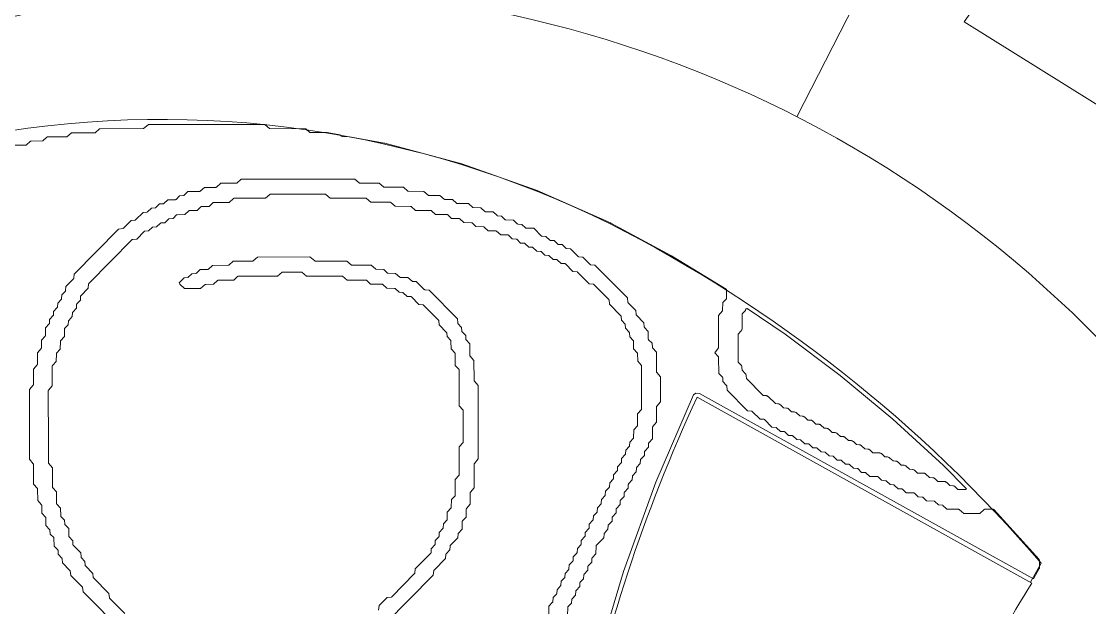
# Model space of a CAD drawing. Header units: inches. Extents: x 36 to 79.5, y 17.3 to 55.9.
# Drawn here: x 41.15 to 48.14, y 45.91 to 49.75 of the extents above; entities that cross this region are included whole.
import ezdxf

# ---------------------------------------------------------------- set-up
doc = ezdxf.new("R2010")
doc.units = ezdxf.units.IN
doc.layers.add('01_ORIGINAL_CAD', color=7, linetype='CONTINUOUS', lineweight=20)
doc.layers.add('02_APPROVED_PDF_OUTLINES', color=7, linetype='CONTINUOUS', lineweight=15)

msp = doc.modelspace()

# ---------------------------------------------------------------- linework, layer by layer
at = {"layer": '01_ORIGINAL_CAD'}
msp.add_lwpolyline([(48.7261, 54.0134), (46.2247, 49.1263)], dxfattribs=at)
msp.add_lwpolyline([(48.8038, 49.4216), (49.3887, 50.2461), (48.2765, 51.0453), (47.9951, 50.6536), (47.8497, 50.758), (47.292, 49.9818), (47.4214, 49.8888), (47.3193, 49.7468), (48.648, 48.9213), (48.9109, 49.3446)], close=True, dxfattribs=at)
for points in [[(44.2832, 37.0838, 0.090917), (40.9305, 45.9685, -0.652582), (40.9305, 49.0108, -0.158741), (45.0035, 48.4251, -0.098355), (47.824, 46.2028), (47.7547, 46.078)], [(47.0869, 44.6297, -0.062406), (47.763, 46.0735), (45.5722, 47.2899, 0.058367), (44.8008, 44.9442, 0.058367)]]:
    msp.add_lwpolyline(points, format="xyb", dxfattribs=at)
msp.add_arc((42.751, 42.3398), 7.6238, 44.22889, 105.60472, dxfattribs=at)
at = {"layer": '02_APPROVED_PDF_OUTLINES'}
for points in [[(41.1067, 48.9401), (41.1808, 48.9405), (41.2089, 48.9655), (41.2094, 48.9659), (41.2099, 48.9662), (41.2104, 48.9665), (41.211, 48.9667), (41.2116, 48.9669), (41.2122, 48.967), (41.2128, 48.967), (41.2896, 48.9682), (41.3149, 48.9923), (41.3153, 48.9927), (41.3158, 48.993), (41.3162, 48.9933), (41.3168, 48.9935), (41.3173, 48.9937), (41.3178, 48.9939), (41.3184, 48.9939), (41.319, 48.994), (41.4461, 48.9943), (41.4742, 49.0194), (41.4747, 49.0198), (41.4752, 49.0201), (41.4758, 49.0204), (41.4764, 49.0206), (41.477, 49.0208), (41.4776, 49.0209), (41.4782, 49.0209), (41.6319, 49.0213), (41.66, 49.0464), (41.6605, 49.0468), (41.661, 49.0471), (41.6615, 49.0474), (41.6621, 49.0476), (41.6627, 49.0478), (41.6633, 49.0479), (41.664, 49.0479), (41.9475, 49.0481), (41.9786, 49.0736), (41.9791, 49.074), (41.9796, 49.0743), (41.9802, 49.0745), (41.9807, 49.0747), (41.9813, 49.0749), (41.9819, 49.075), (41.9824, 49.075), (42.7397, 49.0755), (42.7403, 49.0755), (42.7409, 49.0754), (42.7415, 49.0753), (42.7421, 49.075), (42.7427, 49.0748), (42.7432, 49.0744), (42.7437, 49.074), (42.7719, 49.049), (43.0061, 49.048), (43.0067, 49.048), (43.0073, 49.0479), (43.0079, 49.0478), (43.0085, 49.0475), (43.009, 49.0473), (43.0096, 49.0469), (43.01, 49.0465), (43.0374, 49.0224), (43.1499, 49.0222), (43.1504, 49.0222), (43.1509, 49.0221), (43.2339, 49.0068), (43.2344, 49.0067), (43.235, 49.0065), (43.2355, 49.0063), (43.236, 49.006), (43.2364, 49.0057), (43.2496, 48.9957), (43.2951, 48.9954), (43.2957, 48.9954), (43.2962, 48.9953), (43.5268, 48.9529), (43.5273, 48.9528), (44.0313, 48.8184), (44.0318, 48.8183), (44.5252, 48.6442), (44.5256, 48.6441), (45.006, 48.4306), (45.0064, 48.4304), (45.4045, 48.2151), (45.4048, 48.2149), (45.7622, 47.9983), (45.7627, 47.998), (45.7632, 47.9976), (45.7636, 47.9971), (45.764, 47.9966), (45.7643, 47.9961), (45.7646, 47.9956), (45.7648, 47.995), (45.765, 47.9944), (45.7651, 47.9938), (45.7651, 47.9932), (45.7652, 47.9389), (45.7652, 47.9383), (45.7651, 47.9377), (45.765, 47.9372), (45.7648, 47.9367), (45.7646, 47.9361), (45.7643, 47.9357), (45.764, 47.9352), (45.7636, 47.9348), (45.7398, 47.9091), (45.7388, 47.8582), (45.7388, 47.8576), (45.7387, 47.857), (45.7385, 47.8564), (45.7383, 47.8559), (45.738, 47.8553), (45.7377, 47.8548), (45.7373, 47.8544), (45.7126, 47.8259), (45.7127, 47.6167), (45.7127, 47.6161), (45.7126, 47.6155), (45.7124, 47.6149), (45.7122, 47.6143), (45.7119, 47.6137), (45.7116, 47.6132), (45.6882, 47.5811), (45.7114, 47.5547), (45.7117, 47.5542), (45.7121, 47.5537), (45.7123, 47.5531), (45.7126, 47.5526), (45.7127, 47.552), (45.7128, 47.5514), (45.7128, 47.5508), (45.7141, 47.4462), (45.738, 47.4206), (45.7384, 47.4202), (45.7388, 47.4197), (45.7391, 47.4191), (45.7393, 47.4186), (45.7395, 47.418), (45.7396, 47.4174), (45.7396, 47.4168), (45.7407, 47.3926), (45.7647, 47.367), (45.765, 47.3665), (45.7654, 47.3661), (45.7657, 47.3656), (45.7659, 47.3651), (45.7661, 47.3645), (45.7662, 47.364), (45.7663, 47.3634), (45.7686, 47.3366), (45.9027, 47.2015), (45.9291, 47.1991), (45.9297, 47.199), (45.9303, 47.1989), (45.9308, 47.1987), (45.9314, 47.1985), (45.9319, 47.1982), (45.9324, 47.1978), (45.9328, 47.1974), (45.9848, 47.1465), (46.0086, 47.1455), (46.0092, 47.1455), (46.0097, 47.1454), (46.0102, 47.1452), (46.0108, 47.145), (46.0113, 47.1448), (46.0117, 47.1445), (46.0122, 47.1441), (46.0126, 47.1438), (46.0621, 47.0942), (46.0886, 47.0919), (46.0892, 47.0918), (46.0897, 47.0917), (46.0903, 47.0915), (46.0908, 47.0912), (46.0913, 47.091), (46.0918, 47.0906), (46.0922, 47.0903), (46.1177, 47.0661), (46.1415, 47.0651), (46.1421, 47.065), (46.1427, 47.0649), (46.1433, 47.0647), (46.1438, 47.0645), (46.1444, 47.0642), (46.1449, 47.0638), (46.1453, 47.0635), (46.1708, 47.0393), (46.1946, 47.0383), (46.1952, 47.0382), (46.1958, 47.0381), (46.1964, 47.0379), (46.197, 47.0377), (46.1975, 47.0374), (46.198, 47.037), (46.1985, 47.0366), (46.2239, 47.0125), (46.2478, 47.0115), (46.2484, 47.0114), (46.249, 47.0113), (46.2496, 47.0111), (46.2501, 47.0109), (46.2507, 47.0106), (46.2512, 47.0102), (46.2516, 47.0098), (46.2771, 46.9857), (46.3009, 46.9847), (46.3015, 46.9846), (46.3021, 46.9845), (46.3027, 46.9843), (46.3033, 46.9841), (46.3038, 46.9838), (46.3043, 46.9834), (46.3048, 46.983), (46.3302, 46.9589), (46.354, 46.9579), (46.3546, 46.9578), (46.3552, 46.9577), (46.3558, 46.9575), (46.3564, 46.9573), (46.3569, 46.957), (46.3574, 46.9566), (46.3579, 46.9562), (46.3834, 46.9321), (46.4072, 46.9311), (46.4078, 46.931), (46.4084, 46.9309), (46.409, 46.9307), (46.4095, 46.9305), (46.4101, 46.9302), (46.4106, 46.9298), (46.411, 46.9294), (46.4365, 46.9053), (46.4603, 46.9043), (46.4609, 46.9042), (46.4615, 46.9041), (46.4621, 46.9039), (46.4627, 46.9037), (46.4632, 46.9034), (46.4637, 46.903), (46.4642, 46.9026), (46.4896, 46.8785), (46.5135, 46.8775), (46.5141, 46.8774), (46.5147, 46.8773), (46.5153, 46.8771), (46.5158, 46.8769), (46.5164, 46.8766), (46.5169, 46.8762), (46.5173, 46.8758), (46.5428, 46.8517), (46.5666, 46.8507), (46.5672, 46.8506), (46.5678, 46.8505), (46.5684, 46.8503), (46.569, 46.8501), (46.5695, 46.8498), (46.57, 46.8494), (46.5705, 46.849), (46.5959, 46.8249), (46.6197, 46.8239), (46.6203, 46.8238), (46.6209, 46.8237), (46.6215, 46.8235), (46.6221, 46.8233), (46.6226, 46.823), (46.6231, 46.8226), (46.6236, 46.8222), (46.6491, 46.7981), (46.6729, 46.7971), (46.6735, 46.797), (46.6741, 46.7969), (46.6747, 46.7967), (46.6752, 46.7965), (46.6758, 46.7962), (46.6763, 46.7958), (46.6767, 46.7954), (46.7021, 46.7714), (46.7524, 46.7703), (46.753, 46.7703), (46.7536, 46.7702), (46.7541, 46.77), (46.7546, 46.7698), (46.7552, 46.7696), (46.7556, 46.7693), (46.7561, 46.769), (46.7565, 46.7686), (46.7795, 46.7458), (46.806, 46.7435), (46.8065, 46.7434), (46.8071, 46.7433), (46.8076, 46.7431), (46.8082, 46.7429), (46.8087, 46.7426), (46.8091, 46.7422), (46.8096, 46.7419), (46.835, 46.7177), (46.8588, 46.7167), (46.8594, 46.7166), (46.86, 46.7165), (46.8606, 46.7163), (46.8612, 46.7161), (46.8617, 46.7158), (46.8622, 46.7155), (46.8627, 46.7151), (46.8882, 46.6909), (46.912, 46.6899), (46.9126, 46.6898), (46.9132, 46.6897), (46.9138, 46.6895), (46.9143, 46.6893), (46.9149, 46.689), (46.9154, 46.6887), (46.9158, 46.6883), (46.9412, 46.6642), (46.9915, 46.6631), (46.9921, 46.6631), (46.9927, 46.663), (46.9932, 46.6629), (46.9937, 46.6627), (46.9943, 46.6624), (46.9947, 46.6621), (46.9952, 46.6618), (46.9956, 46.6614), (47.0186, 46.6387), (47.0451, 46.6363), (47.0456, 46.6362), (47.0462, 46.6361), (47.0467, 46.6359), (47.0473, 46.6357), (47.0478, 46.6354), (47.0482, 46.6351), (47.0487, 46.6347), (47.0741, 46.6106), (47.1244, 46.6095), (47.1249, 46.6095), (47.1255, 46.6094), (47.126, 46.6093), (47.1266, 46.6091), (47.1271, 46.6088), (47.1276, 46.6085), (47.128, 46.6082), (47.1284, 46.6078), (47.1514, 46.5851), (47.1779, 46.5827), (47.1785, 46.5826), (47.179, 46.5825), (47.1796, 46.5823), (47.1801, 46.5821), (47.1806, 46.5818), (47.1811, 46.5815), (47.1815, 46.5811), (47.2069, 46.5571), (47.2837, 46.556), (47.2843, 46.556), (47.2848, 46.5559), (47.2854, 46.5557), (47.2859, 46.5555), (47.2864, 46.5553), (47.2869, 46.555), (47.2874, 46.5546), (47.3186, 46.5292), (47.4233, 46.5295), (47.4514, 46.5546), (47.4519, 46.555), (47.4524, 46.5553), (47.453, 46.5556), (47.4535, 46.5558), (47.4541, 46.556), (47.4548, 46.5561), (47.4554, 46.5561), (47.511, 46.5562), (47.5115, 46.5561), (47.5121, 46.5561), (47.5126, 46.5559), (47.5132, 46.5558), (47.5137, 46.5555), (47.5142, 46.5553), (47.5146, 46.5549), (47.515, 46.5546), (47.5154, 46.5542), (47.8108, 46.2265), (47.8112, 46.226), (47.8116, 46.2255), (47.8119, 46.2249), (47.8121, 46.2243), (47.8122, 46.2237), (47.8123, 46.2231), (47.8124, 46.2225), (47.8125, 46.1712), (47.8124, 46.1706), (47.8124, 46.17), (47.8122, 46.1694), (47.812, 46.1689), (47.8117, 46.1683), (47.777, 46.1057), (47.7766, 46.1052), (47.7763, 46.1047), (47.7759, 46.1043), (47.7754, 46.1039), (47.775, 46.1036), (47.7745, 46.1033), (47.7739, 46.1031), (47.7734, 46.1029), (47.7728, 46.1027), (47.7722, 46.1027), (47.7716, 46.1026), (47.771, 46.1027), (47.7704, 46.1028), (47.7699, 46.1029), (47.7693, 46.1031), (47.7688, 46.1034), (45.5873, 47.3147), (45.5641, 47.3173), (45.5482, 47.3058), (45.3017, 46.7327), (45.0908, 46.1496), (44.9143, 45.5552)], [(44.7243, 45.8619), (44.7253, 45.9129), (44.7253, 45.9135), (44.7254, 45.9141), (44.7256, 45.9147), (44.7258, 45.9153), (44.7261, 45.9158), (44.7265, 45.9164), (44.7269, 45.9168), (44.7507, 45.9425), (44.7517, 45.9667), (44.7518, 45.9673), (44.7519, 45.9679), (44.7521, 45.9685), (44.7523, 45.9691), (44.7526, 45.9697), (44.753, 45.9702), (44.7534, 45.9706), (44.7759, 45.9938), (44.7782, 46.0207), (44.7783, 46.0212), (44.7784, 46.0218), (44.7786, 46.0223), (44.7788, 46.0228), (44.7791, 46.0233), (44.7794, 46.0238), (44.7798, 46.0242), (44.8036, 46.0499), (44.8046, 46.0741), (44.8047, 46.0747), (44.8048, 46.0753), (44.805, 46.0759), (44.8052, 46.0765), (44.8055, 46.0771), (44.8059, 46.0776), (44.8063, 46.078), (44.8288, 46.1012), (44.8311, 46.1281), (44.8311, 46.1286), (44.8313, 46.1292), (44.8314, 46.1297), (44.8317, 46.1302), (44.832, 46.1307), (44.8323, 46.1312), (44.8326, 46.1316), (44.8565, 46.1573), (44.8575, 46.1815), (44.8575, 46.1821), (44.8577, 46.1827), (44.8578, 46.1833), (44.8581, 46.1838), (44.8584, 46.1844), (44.8587, 46.1849), (44.8591, 46.1853), (44.8829, 46.211), (44.8839, 46.2352), (44.884, 46.2358), (44.8841, 46.2364), (44.8843, 46.237), (44.8845, 46.2375), (44.8848, 46.2381), (44.8851, 46.2386), (44.8855, 46.239), (44.9093, 46.2647), (44.9103, 46.3156), (44.9104, 46.3162), (44.9105, 46.3167), (44.9106, 46.3173), (44.9108, 46.3178), (44.911, 46.3183), (44.9113, 46.3188), (44.9117, 46.3193), (44.912, 46.3197), (44.961, 46.3698), (44.9633, 46.3966), (44.9634, 46.3971), (44.9635, 46.3977), (44.9637, 46.3982), (44.9639, 46.3987), (44.9642, 46.3992), (44.9645, 46.3997), (44.9649, 46.4001), (44.9887, 46.4258), (44.9897, 46.45), (44.9898, 46.4506), (44.9899, 46.4512), (44.9901, 46.4518), (44.9903, 46.4523), (44.9906, 46.4529), (44.9909, 46.4534), (44.9913, 46.4538), (45.0152, 46.4795), (45.0161, 46.5037), (45.0162, 46.5043), (45.0163, 46.5049), (45.0165, 46.5055), (45.0167, 46.506), (45.017, 46.5066), (45.0174, 46.5071), (45.0177, 46.5075), (45.0416, 46.5332), (45.0426, 46.5574), (45.0426, 46.558), (45.0428, 46.5586), (45.0429, 46.5592), (45.0432, 46.5597), (45.0435, 46.5603), (45.0438, 46.5608), (45.0442, 46.5612), (45.068, 46.5869), (45.069, 46.6111), (45.0691, 46.6117), (45.0692, 46.6123), (45.0694, 46.6129), (45.0696, 46.6134), (45.0699, 46.614), (45.0702, 46.6145), (45.0706, 46.6149), (45.0945, 46.6406), (45.0955, 46.6648), (45.0955, 46.6654), (45.0956, 46.666), (45.0958, 46.6666), (45.0961, 46.6671), (45.0963, 46.6677), (45.0967, 46.6682), (45.0971, 46.6686), (45.1209, 46.6943), (45.1219, 46.7185), (45.122, 46.7191), (45.1221, 46.7197), (45.1223, 46.7203), (45.1225, 46.7208), (45.1228, 46.7214), (45.1231, 46.7219), (45.1235, 46.7223), (45.1474, 46.748), (45.1484, 46.7722), (45.1484, 46.7728), (45.1485, 46.7734), (45.1487, 46.774), (45.1489, 46.7745), (45.1492, 46.7751), (45.1496, 46.7756), (45.15, 46.776), (45.1738, 46.8017), (45.1748, 46.8259), (45.1749, 46.8265), (45.175, 46.8271), (45.1751, 46.8277), (45.1754, 46.8282), (45.1757, 46.8288), (45.176, 46.8293), (45.1764, 46.8297), (45.2003, 46.8554), (45.2012, 46.8796), (45.2013, 46.8802), (45.2014, 46.8808), (45.2016, 46.8814), (45.2018, 46.8819), (45.2021, 46.8825), (45.2024, 46.883), (45.2028, 46.8834), (45.2267, 46.9091), (45.2277, 46.9333), (45.2277, 46.9339), (45.2279, 46.9345), (45.228, 46.9351), (45.2283, 46.9356), (45.2286, 46.9362), (45.2289, 46.9367), (45.2293, 46.9371), (45.2531, 46.9628), (45.2541, 46.987), (45.2542, 46.9876), (45.2543, 46.9882), (45.2545, 46.9888), (45.2547, 46.9893), (45.255, 46.9899), (45.2553, 46.9904), (45.2557, 46.9908), (45.2795, 47.0165), (45.2805, 47.0942), (45.2805, 47.0948), (45.2806, 47.0954), (45.2808, 47.096), (45.281, 47.0966), (45.2812, 47.0971), (45.2816, 47.0976), (45.2819, 47.0981), (45.3067, 47.1265), (45.3067, 47.2284), (45.3068, 47.229), (45.3069, 47.2296), (45.307, 47.2302), (45.3072, 47.2308), (45.3075, 47.2313), (45.3078, 47.2318), (45.3082, 47.2323), (45.3329, 47.2607), (45.3326, 47.4231), (45.3078, 47.4515), (45.3074, 47.4519), (45.3071, 47.4525), (45.3068, 47.453), (45.3066, 47.4536), (45.3064, 47.4542), (45.3064, 47.4548), (45.3063, 47.4554), (45.3058, 47.5841), (45.281, 47.6125), (45.2806, 47.613), (45.2802, 47.6135), (45.2799, 47.6141), (45.2797, 47.6147), (45.2796, 47.6153), (45.2795, 47.6159), (45.2771, 47.6427), (45.2545, 47.6659), (45.2542, 47.6663), (45.2538, 47.6668), (45.2535, 47.6673), (45.2533, 47.6678), (45.2531, 47.6683), (45.253, 47.6688), (45.2529, 47.6694), (45.2528, 47.67), (45.2516, 47.7209), (45.2277, 47.7465), (45.2274, 47.7469), (45.227, 47.7474), (45.2268, 47.7479), (45.2265, 47.7484), (45.2264, 47.749), (45.2262, 47.7495), (45.2261, 47.7501), (45.2238, 47.7769), (45.1746, 47.8269), (45.1742, 47.8273), (45.1739, 47.8278), (45.1736, 47.8283), (45.1733, 47.8288), (45.1731, 47.8294), (45.173, 47.83), (45.1729, 47.8305), (45.1705, 47.8574), (45.1214, 47.9073), (45.1209, 47.9078), (45.1206, 47.9083), (45.1203, 47.9089), (45.12, 47.9095), (45.1198, 47.9101), (45.1197, 47.9107), (45.1156, 47.94), (44.9035, 48.1534), (44.877, 48.1558), (44.8764, 48.1559), (44.8758, 48.156), (44.8753, 48.1562), (44.8747, 48.1564), (44.8742, 48.1568), (44.8737, 48.1571), (44.8733, 48.1575), (44.8238, 48.207), (44.7973, 48.2094), (44.7967, 48.2095), (44.7961, 48.2096), (44.7955, 48.2098), (44.795, 48.2101), (44.7945, 48.2104), (44.794, 48.2107), (44.7936, 48.2111), (44.744, 48.2607), (44.7175, 48.263), (44.717, 48.2631), (44.7164, 48.2632), (44.7159, 48.2634), (44.7153, 48.2636), (44.7148, 48.2639), (44.7144, 48.2643), (44.7139, 48.2646), (44.6885, 48.2888), (44.6647, 48.2898), (44.6641, 48.2899), (44.6635, 48.29), (44.6629, 48.2902), (44.6623, 48.2904), (44.6618, 48.2907), (44.6613, 48.291), (44.6608, 48.2914), (44.6354, 48.3156), (44.6115, 48.3166), (44.6109, 48.3167), (44.6103, 48.3168), (44.6097, 48.317), (44.6092, 48.3172), (44.6086, 48.3175), (44.6081, 48.3178), (44.6077, 48.3182), (44.5822, 48.3424), (44.5584, 48.3434), (44.5578, 48.3435), (44.5572, 48.3436), (44.5566, 48.3438), (44.556, 48.344), (44.5554, 48.3443), (44.5549, 48.3447), (44.5545, 48.3451), (44.5025, 48.3959), (44.4522, 48.397), (44.4517, 48.397), (44.4511, 48.3971), (44.4506, 48.3973), (44.45, 48.3975), (44.4495, 48.3977), (44.449, 48.398), (44.4486, 48.3984), (44.4481, 48.3987), (44.4252, 48.4215), (44.3987, 48.4238), (44.3981, 48.4239), (44.3976, 48.424), (44.397, 48.4242), (44.3965, 48.4244), (44.396, 48.4247), (44.3955, 48.4251), (44.3951, 48.4254), (44.3697, 48.4495), (44.3194, 48.4506), (44.3188, 48.4506), (44.3183, 48.4507), (44.3177, 48.4509), (44.3172, 48.451), (44.3167, 48.4513), (44.3162, 48.4516), (44.3157, 48.4519), (44.3153, 48.4523), (44.2924, 48.475), (44.2659, 48.4774), (44.2653, 48.4775), (44.2647, 48.4776), (44.2642, 48.4778), (44.2637, 48.478), (44.2632, 48.4783), (44.2627, 48.4786), (44.2623, 48.479), (44.2369, 48.5031), (44.1866, 48.5042), (44.186, 48.5042), (44.1855, 48.5043), (44.185, 48.5044), (44.1844, 48.5046), (44.1839, 48.5048), (44.1835, 48.5051), (44.183, 48.5054), (44.1826, 48.5058), (44.1572, 48.5299), (44.1069, 48.5309), (44.1063, 48.531), (44.1057, 48.5311), (44.1051, 48.5312), (44.1046, 48.5315), (44.104, 48.5317), (44.1035, 48.5321), (44.1031, 48.5324), (44.0748, 48.5575), (44.0008, 48.5577), (44.0002, 48.5577), (43.9997, 48.5578), (43.9991, 48.5579), (43.9986, 48.5581), (43.9981, 48.5584), (43.9976, 48.5586), (43.9971, 48.559), (43.9967, 48.5593), (43.9713, 48.5834), (43.921, 48.5845), (43.9204, 48.5845), (43.9198, 48.5846), (43.9192, 48.5848), (43.9187, 48.585), (43.9181, 48.5853), (43.9176, 48.5856), (43.9171, 48.586), (43.8889, 48.611), (43.8149, 48.6112), (43.8143, 48.6113), (43.8136, 48.6114), (43.8131, 48.6115), (43.8125, 48.6117), (43.8119, 48.612), (43.8114, 48.6124), (43.8109, 48.6127), (43.7827, 48.6378), (43.6821, 48.638), (43.6815, 48.638), (43.6809, 48.6381), (43.6803, 48.6383), (43.6797, 48.6385), (43.6791, 48.6388), (43.6786, 48.6391), (43.6781, 48.6395), (43.6499, 48.6645), (43.5228, 48.6647), (43.5222, 48.6647), (43.5216, 48.6648), (43.521, 48.665), (43.5204, 48.6652), (43.5198, 48.6655), (43.5193, 48.6658), (43.5188, 48.6662), (43.4906, 48.6912), (43.3635, 48.6914), (43.3629, 48.6914), (43.3622, 48.6915), (43.3616, 48.6917), (43.3611, 48.6919), (43.3605, 48.6922), (43.36, 48.6925), (43.3595, 48.6929), (43.3313, 48.7179), (42.5867, 48.7174), (42.5586, 48.6923), (42.5581, 48.6919), (42.5576, 48.6916), (42.5571, 48.6913), (42.5565, 48.6911), (42.5559, 48.6909), (42.5553, 48.6908), (42.5547, 48.6908), (42.4541, 48.6904), (42.426, 48.6654), (42.4255, 48.665), (42.425, 48.6647), (42.4244, 48.6644), (42.4238, 48.6642), (42.4232, 48.664), (42.4226, 48.6639), (42.422, 48.6639), (42.3479, 48.6635), (42.3198, 48.6385), (42.3194, 48.6381), (42.3188, 48.6378), (42.3183, 48.6375), (42.3177, 48.6373), (42.3171, 48.6371), (42.3165, 48.637), (42.3159, 48.637), (42.2391, 48.6358), (42.2139, 48.6117), (42.2134, 48.6113), (42.2129, 48.611), (42.2124, 48.6107), (42.2119, 48.6105), (42.2114, 48.6103), (42.2108, 48.6101), (42.2103, 48.6101), (42.1837, 48.6077), (42.1609, 48.5849), (42.1605, 48.5845), (42.16, 48.5842), (42.1595, 48.5839), (42.159, 48.5836), (42.1585, 48.5834), (42.1579, 48.5833), (42.1574, 48.5832), (42.1568, 48.5832), (42.1065, 48.582), (42.0812, 48.5579), (42.0808, 48.5575), (42.0803, 48.5572), (42.0797, 48.5569), (42.0792, 48.5566), (42.0786, 48.5564), (42.078, 48.5563), (42.0774, 48.5563), (42.0535, 48.5552), (42.0282, 48.531), (42.0277, 48.5306), (42.0272, 48.5303), (42.0267, 48.53), (42.0261, 48.5297), (42.0255, 48.5296), (42.0249, 48.5294), (42.0243, 48.5294), (42.0005, 48.5283), (41.9752, 48.5041), (41.9747, 48.5038), (41.9743, 48.5034), (41.9738, 48.5032), (41.9732, 48.5029), (41.9727, 48.5027), (41.9721, 48.5026), (41.9716, 48.5025), (41.9451, 48.5001), (41.8957, 48.4505), (41.8953, 48.4501), (41.8949, 48.4498), (41.8944, 48.4495), (41.8939, 48.4493), (41.8934, 48.4491), (41.8929, 48.4489), (41.8923, 48.4488), (41.8918, 48.4488), (41.868, 48.4477), (41.8162, 48.3967), (41.8157, 48.3963), (41.8152, 48.3959), (41.8146, 48.3956), (41.814, 48.3954), (41.8134, 48.3952), (41.8128, 48.3951), (41.7839, 48.3909), (41.4935, 48.0961), (41.4913, 48.0693), (41.4912, 48.0687), (41.4911, 48.0682), (41.4909, 48.0676), (41.4906, 48.0671), (41.4903, 48.0666), (41.49, 48.0661), (41.4896, 48.0656), (41.4406, 48.0156), (41.4383, 47.9888), (41.4383, 47.9882), (41.4381, 47.9877), (41.438, 47.9871), (41.4377, 47.9866), (41.4375, 47.9861), (41.4371, 47.9856), (41.4368, 47.9852), (41.4129, 47.9595), (41.4119, 47.9353), (41.4119, 47.9347), (41.4118, 47.9341), (41.4116, 47.9336), (41.4113, 47.933), (41.4111, 47.9325), (41.4107, 47.932), (41.4103, 47.9315), (41.3865, 47.9058), (41.3855, 47.8816), (41.3854, 47.881), (41.3853, 47.8804), (41.3851, 47.8799), (41.3849, 47.8793), (41.3846, 47.8788), (41.3843, 47.8783), (41.3839, 47.8778), (41.36, 47.8521), (41.359, 47.8279), (41.359, 47.8273), (41.3589, 47.8267), (41.3587, 47.8262), (41.3585, 47.8256), (41.3582, 47.8251), (41.3578, 47.8246), (41.3574, 47.8241), (41.3336, 47.7984), (41.3326, 47.7742), (41.3325, 47.7736), (41.3324, 47.773), (41.3322, 47.7725), (41.332, 47.7719), (41.3317, 47.7714), (41.3314, 47.7709), (41.331, 47.7704), (41.3072, 47.7448), (41.3062, 47.6938), (41.3062, 47.6932), (41.3061, 47.6926), (41.3059, 47.692), (41.3056, 47.6914), (41.3054, 47.6909), (41.305, 47.6903), (41.3046, 47.6899), (41.2808, 47.6642), (41.2798, 47.6133), (41.2798, 47.6127), (41.2797, 47.6121), (41.2795, 47.6115), (41.2793, 47.611), (41.279, 47.6104), (41.2787, 47.6099), (41.2783, 47.6095), (41.2536, 47.581), (41.2535, 47.506), (41.2534, 47.5054), (41.2534, 47.5048), (41.2532, 47.5042), (41.253, 47.5036), (41.2527, 47.5031), (41.2524, 47.5026), (41.252, 47.5021), (41.2273, 47.4737), (41.2272, 47.3718), (41.2272, 47.3712), (41.2271, 47.3706), (41.2269, 47.37), (41.2267, 47.3694), (41.2264, 47.3689), (41.2261, 47.3683), (41.2257, 47.3679), (41.201, 47.3394), (41.2016, 46.8846), (41.2269, 46.8533), (41.2272, 46.8528), (41.2275, 46.8523), (41.2277, 46.8518), (41.2279, 46.8512), (41.2281, 46.8507), (41.2282, 46.8501), (41.2282, 46.8495), (41.2287, 46.7208), (41.2535, 46.6924), (41.2539, 46.692), (41.2543, 46.6914), (41.2545, 46.6909), (41.2547, 46.6903), (41.2549, 46.6897), (41.255, 46.6891), (41.255, 46.6885), (41.2555, 46.6135), (41.2803, 46.5851), (41.2807, 46.5846), (41.281, 46.5841), (41.2813, 46.5836), (41.2815, 46.583), (41.2816, 46.5825), (41.2817, 46.5819), (41.2818, 46.5813), (41.283, 46.5304), (41.3069, 46.5047), (41.3073, 46.5043), (41.3076, 46.5037), (41.3079, 46.5032), (41.3081, 46.5026), (41.3083, 46.502), (41.3084, 46.5014), (41.3085, 46.5008), (41.3097, 46.4499), (41.3336, 46.4242), (41.3339, 46.4238), (41.3343, 46.4233), (41.3345, 46.4228), (41.3348, 46.4223), (41.3349, 46.4218), (41.3351, 46.4212), (41.3352, 46.4207), (41.3375, 46.3939), (41.3601, 46.3707), (41.3605, 46.3703), (41.3608, 46.3698), (41.3611, 46.3693), (41.3614, 46.3688), (41.3615, 46.3683), (41.3617, 46.3677), (41.3618, 46.3672), (41.3618, 46.3666), (41.363, 46.3157), (41.3869, 46.2901), (41.3873, 46.2896), (41.3876, 46.2891), (41.3879, 46.2886), (41.3882, 46.288), (41.3883, 46.2875), (41.3885, 46.2869), (41.3885, 46.2863), (41.3896, 46.2621), (41.4136, 46.2364), (41.4139, 46.236), (41.4142, 46.2355), (41.4145, 46.235), (41.4148, 46.2345), (41.4149, 46.234), (41.4151, 46.2334), (41.4151, 46.2329), (41.4175, 46.206), (41.4667, 46.1561), (41.4671, 46.1556), (41.4675, 46.1551), (41.4678, 46.1545), (41.468, 46.1539), (41.4682, 46.1533), (41.4684, 46.1527), (41.4725, 46.1234), (41.5465, 46.0488), (41.5469, 46.0484), (41.5472, 46.0479), (41.5475, 46.0475), (41.5477, 46.047), (41.5479, 46.0465), (41.5481, 46.0459), (41.5482, 46.0454), (41.5523, 46.0161), (41.8154, 45.7508)], [(41.825, 45.8738), (41.7274, 45.9723), (41.727, 45.9727), (41.7267, 45.9731), (41.7264, 45.9736), (41.7262, 45.9741), (41.726, 45.9746), (41.7258, 45.9751), (41.7257, 45.9757), (41.7216, 46.0049), (41.621, 46.1064), (41.6206, 46.1069), (41.6202, 46.1073), (41.6199, 46.1079), (41.6196, 46.1084), (41.6195, 46.109), (41.6193, 46.1095), (41.6192, 46.1101), (41.6169, 46.1369), (41.5677, 46.1869), (41.5673, 46.1874), (41.5669, 46.1879), (41.5666, 46.1884), (41.5664, 46.189), (41.5662, 46.1896), (41.566, 46.1902), (41.566, 46.1909), (41.5649, 46.215), (41.5409, 46.2407), (41.5406, 46.2411), (41.5402, 46.2416), (41.54, 46.2421), (41.5397, 46.2426), (41.5396, 46.2431), (41.5394, 46.2437), (41.5393, 46.2443), (41.537, 46.2711), (41.4878, 46.3211), (41.4874, 46.3215), (41.487, 46.322), (41.4867, 46.3226), (41.4865, 46.3232), (41.4863, 46.3238), (41.4861, 46.3244), (41.4861, 46.325), (41.485, 46.3492), (41.461, 46.3748), (41.4606, 46.3753), (41.4603, 46.3758), (41.46, 46.3764), (41.4598, 46.377), (41.4596, 46.3776), (41.4595, 46.3782), (41.4594, 46.3788), (41.4583, 46.4297), (41.4344, 46.4553), (41.434, 46.4558), (41.4337, 46.4562), (41.4334, 46.4567), (41.4331, 46.4572), (41.433, 46.4578), (41.4328, 46.4583), (41.4328, 46.4589), (41.4304, 46.4857), (41.4078, 46.5089), (41.4074, 46.5093), (41.4071, 46.5098), (41.4068, 46.5103), (41.4066, 46.5108), (41.4064, 46.5113), (41.4062, 46.5118), (41.4061, 46.5124), (41.4061, 46.5129), (41.4049, 46.5639), (41.381, 46.5895), (41.3806, 46.59), (41.3802, 46.5905), (41.38, 46.5911), (41.3797, 46.5916), (41.3795, 46.5922), (41.3794, 46.5929), (41.3794, 46.5935), (41.3782, 46.6712), (41.3543, 46.6968), (41.3539, 46.6973), (41.3536, 46.6977), (41.3533, 46.6982), (41.3531, 46.6987), (41.3529, 46.6993), (41.3528, 46.6998), (41.3527, 46.7004), (41.3526, 46.7009), (41.3524, 46.8268), (41.3271, 46.8582), (41.3268, 46.8586), (41.3265, 46.8591), (41.3262, 46.8597), (41.326, 46.8602), (41.3259, 46.8608), (41.3258, 46.8614), (41.3258, 46.8619), (41.3255, 46.99), (41.3249, 47.3327), (41.3249, 47.3333), (41.325, 47.3339), (41.3252, 47.3345), (41.3254, 47.3351), (41.3257, 47.3357), (41.326, 47.3362), (41.3264, 47.3367), (41.3511, 47.3651), (41.3511, 47.4938), (41.3512, 47.4944), (41.3512, 47.4949), (41.3514, 47.4955), (41.3516, 47.496), (41.3518, 47.4965), (41.3521, 47.497), (41.3524, 47.4975), (41.3527, 47.4979), (41.3765, 47.5235), (41.3775, 47.5745), (41.3776, 47.5751), (41.3777, 47.5757), (41.3779, 47.5763), (41.3781, 47.5769), (41.3784, 47.5774), (41.3787, 47.5779), (41.3791, 47.5784), (41.4029, 47.6041), (41.4039, 47.655), (41.404, 47.6556), (41.4041, 47.6562), (41.4042, 47.6568), (41.4044, 47.6573), (41.4047, 47.6578), (41.405, 47.6583), (41.4054, 47.6588), (41.4301, 47.6873), (41.4303, 47.7354), (41.4303, 47.736), (41.4304, 47.7366), (41.4306, 47.7371), (41.4308, 47.7377), (41.431, 47.7382), (41.4313, 47.7387), (41.4316, 47.7392), (41.432, 47.7396), (41.4545, 47.7628), (41.4568, 47.7896), (41.4568, 47.7902), (41.457, 47.7907), (41.4572, 47.7913), (41.4574, 47.7918), (41.4577, 47.7923), (41.458, 47.7928), (41.4584, 47.7932), (41.4822, 47.8189), (41.4832, 47.8431), (41.4833, 47.8437), (41.4834, 47.8443), (41.4835, 47.8448), (41.4838, 47.8454), (41.4841, 47.8459), (41.4844, 47.8464), (41.4848, 47.8469), (41.5087, 47.8726), (41.5096, 47.8968), (41.5097, 47.8974), (41.5098, 47.898), (41.51, 47.8985), (41.5102, 47.8991), (41.5105, 47.8996), (41.5108, 47.9001), (41.5112, 47.9006), (41.5351, 47.9263), (41.5361, 47.9505), (41.5361, 47.9511), (41.5363, 47.9517), (41.5365, 47.9523), (41.5367, 47.9529), (41.537, 47.9534), (41.5374, 47.9539), (41.5378, 47.9544), (41.5868, 48.0045), (41.589, 48.0313), (41.5891, 48.0319), (41.5892, 48.0324), (41.5894, 48.033), (41.5897, 48.0336), (41.59, 48.0341), (41.5903, 48.0345), (41.5907, 48.035), (41.8734, 48.3216), (41.8739, 48.322), (41.8744, 48.3224), (41.8749, 48.3227), (41.8754, 48.3229), (41.876, 48.3231), (41.8766, 48.3233), (41.8772, 48.3234), (41.9037, 48.3257), (41.953, 48.3754), (41.9534, 48.3757), (41.9538, 48.3761), (41.9543, 48.3764), (41.9548, 48.3766), (41.9553, 48.3768), (41.9559, 48.377), (41.9564, 48.3771), (41.957, 48.3771), (41.9808, 48.3782), (42.0061, 48.4023), (42.0066, 48.4027), (42.0071, 48.4031), (42.0076, 48.4034), (42.0082, 48.4036), (42.0088, 48.4038), (42.0094, 48.4039), (42.01, 48.404), (42.0338, 48.4051), (42.0592, 48.4292), (42.0596, 48.4296), (42.0601, 48.43), (42.0607, 48.4303), (42.0612, 48.4305), (42.0618, 48.4307), (42.0624, 48.4308), (42.063, 48.4309), (42.0869, 48.432), (42.1122, 48.4561), (42.1126, 48.4565), (42.1131, 48.4568), (42.1136, 48.4571), (42.1141, 48.4573), (42.1147, 48.4575), (42.1152, 48.4577), (42.1158, 48.4577), (42.1423, 48.4601), (42.1651, 48.4829), (42.1656, 48.4833), (42.166, 48.4836), (42.1665, 48.4839), (42.167, 48.4842), (42.1676, 48.4844), (42.1681, 48.4845), (42.1687, 48.4846), (42.1692, 48.4846), (42.2195, 48.4858), (42.2448, 48.5099), (42.2452, 48.5102), (42.2457, 48.5106), (42.2462, 48.5109), (42.2467, 48.5111), (42.2472, 48.5113), (42.2477, 48.5114), (42.2483, 48.5115), (42.2488, 48.5115), (42.2991, 48.5127), (42.3244, 48.5368), (42.3248, 48.5371), (42.3253, 48.5375), (42.3258, 48.5378), (42.3263, 48.538), (42.3268, 48.5382), (42.3273, 48.5383), (42.3279, 48.5384), (42.3284, 48.5384), (42.3787, 48.5396), (42.404, 48.5637), (42.4044, 48.5641), (42.4049, 48.5644), (42.4054, 48.5647), (42.4059, 48.5649), (42.4064, 48.5651), (42.407, 48.5652), (42.4075, 48.5653), (42.4081, 48.5653), (42.5087, 48.5657), (42.5368, 48.5908), (42.5373, 48.5911), (42.5378, 48.5915), (42.5384, 48.5918), (42.539, 48.592), (42.5396, 48.5921), (42.5402, 48.5922), (42.5408, 48.5923), (42.7475, 48.5927), (42.7757, 48.6178), (42.7761, 48.6182), (42.7767, 48.6185), (42.7772, 48.6188), (42.7778, 48.619), (42.7784, 48.6192), (42.779, 48.6193), (42.7796, 48.6193), (43.1387, 48.6196), (43.1394, 48.6195), (43.14, 48.6194), (43.1406, 48.6193), (43.1412, 48.6191), (43.1417, 48.6188), (43.1422, 48.6184), (43.1427, 48.6181), (43.1709, 48.593), (43.4042, 48.5929), (43.4049, 48.5929), (43.4055, 48.5928), (43.4061, 48.5926), (43.4067, 48.5924), (43.4072, 48.5921), (43.4077, 48.5918), (43.4082, 48.5914), (43.4364, 48.5664), (43.5636, 48.5662), (43.5642, 48.5662), (43.5648, 48.5661), (43.5654, 48.5659), (43.566, 48.5657), (43.5665, 48.5654), (43.5671, 48.5651), (43.5675, 48.5647), (43.5957, 48.5397), (43.6963, 48.5395), (43.697, 48.5394), (43.6976, 48.5393), (43.6982, 48.5392), (43.6988, 48.539), (43.6993, 48.5387), (43.6998, 48.5383), (43.7003, 48.538), (43.7285, 48.5129), (43.8291, 48.5127), (43.8297, 48.5127), (43.8302, 48.5126), (43.8308, 48.5125), (43.8313, 48.5123), (43.8318, 48.5121), (43.8323, 48.5118), (43.8328, 48.5115), (43.8332, 48.5111), (43.8586, 48.487), (43.9354, 48.486), (43.936, 48.4859), (43.9365, 48.4858), (43.9371, 48.4857), (43.9376, 48.4855), (43.9381, 48.4853), (43.9386, 48.485), (43.939, 48.4847), (43.9395, 48.4843), (43.9649, 48.4603), (44.0151, 48.4592), (44.0157, 48.4591), (44.0162, 48.4591), (44.0168, 48.4589), (44.0173, 48.4587), (44.0178, 48.4585), (44.0183, 48.4582), (44.0187, 48.4579), (44.0191, 48.4575), (44.0445, 48.4335), (44.0948, 48.4324), (44.0954, 48.4324), (44.0959, 48.4323), (44.0965, 48.4321), (44.097, 48.432), (44.0975, 48.4317), (44.098, 48.4314), (44.0984, 48.4311), (44.0988, 48.4308), (44.1242, 48.4067), (44.1745, 48.4056), (44.1751, 48.4056), (44.1756, 48.4055), (44.1761, 48.4054), (44.1767, 48.4052), (44.1772, 48.4049), (44.1776, 48.4047), (44.1781, 48.4043), (44.1785, 48.404), (44.2039, 48.3799), (44.2542, 48.3788), (44.2548, 48.3788), (44.2554, 48.3787), (44.256, 48.3785), (44.2565, 48.3783), (44.2571, 48.378), (44.2576, 48.3777), (44.258, 48.3773), (44.2863, 48.3523), (44.3338, 48.3521), (44.3344, 48.352), (44.3349, 48.3519), (44.3355, 48.3518), (44.336, 48.3516), (44.3366, 48.3514), (44.3371, 48.3511), (44.3375, 48.3507), (44.338, 48.3503), (44.3609, 48.3276), (44.3874, 48.3252), (44.388, 48.3252), (44.3885, 48.325), (44.3891, 48.3248), (44.3896, 48.3246), (44.3901, 48.3243), (44.3906, 48.324), (44.391, 48.3236), (44.4165, 48.2995), (44.4403, 48.2985), (44.4409, 48.2984), (44.4415, 48.2983), (44.4421, 48.2981), (44.4427, 48.2979), (44.4432, 48.2976), (44.4437, 48.2972), (44.4442, 48.2968), (44.4696, 48.2727), (44.4934, 48.2717), (44.494, 48.2716), (44.4946, 48.2715), (44.4952, 48.2713), (44.4958, 48.2711), (44.4963, 48.2708), (44.4968, 48.2704), (44.4973, 48.27), (44.5227, 48.2459), (44.5466, 48.2449), (44.5472, 48.2448), (44.5478, 48.2447), (44.5484, 48.2445), (44.5489, 48.2443), (44.5495, 48.244), (44.55, 48.2436), (44.5504, 48.2432), (44.5759, 48.2191), (44.5997, 48.2181), (44.6003, 48.218), (44.6009, 48.2179), (44.6015, 48.2177), (44.6021, 48.2175), (44.6026, 48.2172), (44.6031, 48.2168), (44.6036, 48.2164), (44.629, 48.1923), (44.6529, 48.1913), (44.6535, 48.1912), (44.6541, 48.1911), (44.6546, 48.1909), (44.6552, 48.1907), (44.6557, 48.1904), (44.6563, 48.19), (44.6567, 48.1896), (44.6822, 48.1655), (44.706, 48.1645), (44.7065, 48.1644), (44.7071, 48.1643), (44.7076, 48.1642), (44.7081, 48.164), (44.7086, 48.1637), (44.7091, 48.1634), (44.7096, 48.1631), (44.71, 48.1627), (44.7595, 48.1132), (44.786, 48.1108), (44.7866, 48.1107), (44.7872, 48.1106), (44.7877, 48.1104), (44.7883, 48.1101), (44.7888, 48.1098), (44.7893, 48.1095), (44.7897, 48.1091), (44.8658, 48.0327), (44.8923, 48.0304), (44.8929, 48.0303), (44.8935, 48.0302), (44.8941, 48.03), (44.8946, 48.0297), (44.8951, 48.0294), (44.8956, 48.029), (44.8961, 48.0286), (44.9937, 47.9302), (44.9941, 47.9297), (44.9944, 47.9292), (44.9947, 47.9287), (44.995, 47.9282), (44.9952, 47.9276), (44.9953, 47.9271), (44.9954, 47.9265), (44.9978, 47.8997), (45.0735, 47.8229), (45.074, 47.8224), (45.0743, 47.8219), (45.0746, 47.8213), (45.0749, 47.8207), (45.0751, 47.8201), (45.0752, 47.8195), (45.0753, 47.8189), (45.0763, 47.7947), (45.1003, 47.7691), (45.1007, 47.7686), (45.101, 47.7681), (45.1013, 47.7676), (45.1016, 47.767), (45.1017, 47.7664), (45.1019, 47.7658), (45.1019, 47.7652), (45.103, 47.7411), (45.1269, 47.7154), (45.1273, 47.715), (45.1276, 47.7145), (45.1279, 47.714), (45.1282, 47.7135), (45.1283, 47.713), (45.1285, 47.7124), (45.1285, 47.7118), (45.1309, 47.685), (45.1535, 47.6618), (45.1539, 47.6614), (45.1542, 47.661), (45.1545, 47.6605), (45.1547, 47.66), (45.1549, 47.6595), (45.1551, 47.6589), (45.1552, 47.6584), (45.1552, 47.6578), (45.1564, 47.6069), (45.1803, 47.5813), (45.1807, 47.5808), (45.181, 47.5803), (45.1813, 47.5797), (45.1816, 47.5791), (45.1817, 47.5785), (45.1819, 47.5779), (45.1819, 47.5773), (45.1831, 47.5264), (45.207, 47.5008), (45.2074, 47.5003), (45.2077, 47.4999), (45.208, 47.4994), (45.2082, 47.4989), (45.2084, 47.4983), (45.2085, 47.4978), (45.2086, 47.4972), (45.2086, 47.4967), (45.2091, 47.2138), (45.2091, 47.2131), (45.209, 47.2125), (45.2089, 47.2119), (45.2087, 47.2114), (45.2084, 47.2108), (45.2081, 47.2103), (45.2077, 47.2098), (45.1829, 47.1814), (45.1828, 47.1064), (45.1828, 47.1058), (45.1827, 47.1052), (45.1826, 47.1047), (45.1824, 47.1042), (45.1822, 47.1037), (45.1819, 47.1032), (45.1816, 47.1027), (45.1812, 47.1023), (45.1574, 47.0766), (45.1564, 47.0257), (45.1564, 47.0251), (45.1563, 47.0245), (45.1561, 47.0239), (45.1559, 47.0233), (45.1556, 47.0227), (45.1552, 47.0222), (45.1548, 47.0217), (45.131, 46.996), (45.13, 46.9719), (45.1299, 46.9713), (45.1298, 46.9707), (45.1296, 46.9701), (45.1294, 46.9695), (45.1291, 46.969), (45.1288, 46.9685), (45.1284, 46.968), (45.1045, 46.9423), (45.1035, 46.9182), (45.1035, 46.9176), (45.1034, 46.917), (45.1032, 46.9164), (45.1029, 46.9158), (45.1027, 46.9153), (45.1023, 46.9148), (45.1019, 46.9143), (45.0781, 46.8886), (45.0771, 46.8645), (45.077, 46.8639), (45.0769, 46.8633), (45.0767, 46.8627), (45.0765, 46.8621), (45.0762, 46.8616), (45.0759, 46.8611), (45.0755, 46.8606), (45.0516, 46.8349), (45.0506, 46.8108), (45.0506, 46.8102), (45.0505, 46.8096), (45.0503, 46.809), (45.0501, 46.8084), (45.0498, 46.8079), (45.0494, 46.8074), (45.049, 46.8069), (45.0252, 46.7812), (45.0242, 46.7571), (45.0241, 46.7565), (45.024, 46.7558), (45.0238, 46.7552), (45.0236, 46.7547), (45.0233, 46.7541), (45.0229, 46.7536), (45.0225, 46.7531), (45, 46.7299), (44.9977, 46.7031), (44.9977, 46.7026), (44.9975, 46.702), (44.9974, 46.7015), (44.9971, 46.7009), (44.9968, 46.7004), (44.9965, 46.7), (44.9962, 46.6995), (44.9723, 46.6738), (44.9713, 46.6497), (44.9713, 46.6491), (44.9711, 46.6485), (44.971, 46.6479), (44.9707, 46.6473), (44.9704, 46.6468), (44.9701, 46.6463), (44.9697, 46.6458), (44.9459, 46.6201), (44.9449, 46.596), (44.9448, 46.5954), (44.9447, 46.5948), (44.9445, 46.5942), (44.9443, 46.5936), (44.944, 46.5931), (44.9437, 46.5926), (44.9433, 46.5921), (44.9194, 46.5664), (44.9184, 46.5423), (44.9184, 46.5417), (44.9183, 46.5411), (44.9181, 46.5405), (44.9178, 46.5399), (44.9176, 46.5394), (44.9172, 46.5389), (44.9168, 46.5384), (44.893, 46.5127), (44.892, 46.4886), (44.8919, 46.488), (44.8918, 46.4874), (44.8916, 46.4868), (44.8914, 46.4862), (44.8911, 46.4857), (44.8908, 46.4852), (44.8904, 46.4847), (44.8665, 46.459), (44.8655, 46.4349), (44.8655, 46.4343), (44.8654, 46.4337), (44.8652, 46.4331), (44.865, 46.4325), (44.8647, 46.432), (44.8643, 46.4315), (44.8639, 46.431), (44.8401, 46.4053), (44.8391, 46.3812), (44.839, 46.3806), (44.8389, 46.38), (44.8388, 46.3794), (44.8385, 46.3788), (44.8382, 46.3783), (44.8379, 46.3778), (44.8375, 46.3773), (44.8136, 46.3516), (44.8127, 46.3275), (44.8126, 46.3269), (44.8125, 46.3262), (44.8123, 46.3256), (44.812, 46.3251), (44.8117, 46.3245), (44.8114, 46.324), (44.811, 46.3235), (44.7885, 46.3003), (44.7862, 46.2735), (44.7861, 46.273), (44.786, 46.2724), (44.7858, 46.2719), (44.7856, 46.2713), (44.7853, 46.2708), (44.785, 46.2704), (44.7846, 46.2699), (44.7608, 46.2442), (44.7598, 46.2201), (44.7597, 46.2195), (44.7596, 46.2188), (44.7594, 46.2182), (44.7592, 46.2177), (44.7589, 46.2171), (44.7585, 46.2166), (44.7581, 46.2161), (44.7356, 46.1929), (44.7333, 46.1661), (44.7332, 46.1656), (44.7331, 46.165), (44.7329, 46.1645), (44.7327, 46.1639), (44.7324, 46.1634), (44.7321, 46.163), (44.7317, 46.1625), (44.7079, 46.1368), (44.7069, 46.1127), (44.7068, 46.1121), (44.7067, 46.1114), (44.7065, 46.1108), (44.7063, 46.1103), (44.706, 46.1097), (44.7056, 46.1092), (44.7052, 46.1087), (44.6827, 46.0855), (44.6804, 46.0587), (44.6804, 46.0582), (44.6802, 46.0576), (44.6801, 46.0571), (44.6798, 46.0565), (44.6795, 46.056), (44.6792, 46.0556), (44.6789, 46.0551), (44.655, 46.0294), (44.654, 46.0053), (44.6539, 46.0047), (44.6538, 46.004), (44.6536, 46.0034), (44.6534, 46.0029), (44.6531, 46.0023), (44.6527, 46.0018), (44.6523, 46.0013), (44.6298, 45.9781), (44.6275, 45.9513), (44.6275, 45.9508), (44.6273, 45.9502), (44.6272, 45.9497), (44.6269, 45.9491), (44.6267, 45.9486), (44.6263, 45.9482), (44.626, 45.9477), (44.6022, 45.9221), (44.6012, 45.8712)], [(43.5327, 45.8087), (43.8449, 46.1252), (43.8489, 46.1545), (43.849, 46.155), (43.8492, 46.1555), (43.8494, 46.1561), (43.8496, 46.1566), (43.8499, 46.157), (43.8502, 46.1575), (43.8506, 46.1579), (43.926, 46.2348), (43.9283, 46.2616), (43.9284, 46.2622), (43.9285, 46.2627), (43.9287, 46.2632), (43.9289, 46.2638), (43.9292, 46.2643), (43.9295, 46.2647), (43.9299, 46.2652), (43.9537, 46.2909), (43.9547, 46.315), (43.9548, 46.3157), (43.9549, 46.3163), (43.9551, 46.3169), (43.9553, 46.3175), (43.9557, 46.318), (43.956, 46.3185), (43.9564, 46.319), (44.0054, 46.369), (44.0077, 46.3959), (44.0078, 46.3964), (44.0079, 46.397), (44.0081, 46.3975), (44.0083, 46.398), (44.0086, 46.3985), (44.0089, 46.399), (44.0093, 46.3994), (44.0331, 46.4251), (44.0341, 46.476), (44.0341, 46.4766), (44.0342, 46.4772), (44.0344, 46.4778), (44.0346, 46.4784), (44.0349, 46.479), (44.0353, 46.4795), (44.0357, 46.48), (44.0595, 46.5056), (44.0604, 46.5565), (44.0605, 46.5571), (44.0606, 46.5577), (44.0607, 46.5583), (44.061, 46.5589), (44.0612, 46.5594), (44.0615, 46.5599), (44.0619, 46.5604), (44.0866, 46.5888), (44.0868, 46.6638), (44.0868, 46.6644), (44.0869, 46.665), (44.0871, 46.6656), (44.0873, 46.6662), (44.0876, 46.6667), (44.0879, 46.6673), (44.0883, 46.6677), (44.113, 46.6962), (44.113, 46.8517), (44.113, 46.8523), (44.1131, 46.8529), (44.1132, 46.8534), (44.1134, 46.854), (44.1137, 46.8545), (44.1139, 46.855), (44.1143, 46.8555), (44.1394, 46.8868), (44.1385, 47.3657), (44.1133, 47.3971), (44.1129, 47.3975), (44.1126, 47.398), (44.1124, 47.3986), (44.1122, 47.3991), (44.112, 47.3997), (44.112, 47.4002), (44.1119, 47.4008), (44.1114, 47.5295), (44.0866, 47.5579), (44.0862, 47.5584), (44.0859, 47.5589), (44.0856, 47.5594), (44.0854, 47.56), (44.0852, 47.5606), (44.0851, 47.5612), (44.0851, 47.5618), (44.0838, 47.6395), (44.0599, 47.6651), (44.0595, 47.6656), (44.0592, 47.6661), (44.0589, 47.6666), (44.0587, 47.6672), (44.0585, 47.6677), (44.0584, 47.6683), (44.0583, 47.6689), (44.0573, 47.6931), (44.0333, 47.7188), (44.0329, 47.7192), (44.0326, 47.7197), (44.0323, 47.7203), (44.032, 47.7208), (44.0319, 47.7214), (44.0317, 47.722), (44.0317, 47.7226), (44.0306, 47.7468), (44.0066, 47.7724), (44.0063, 47.7729), (44.006, 47.7733), (44.0057, 47.7738), (44.0054, 47.7743), (44.0053, 47.7749), (44.0051, 47.7754), (44.0051, 47.776), (44.0027, 47.8028), (43.8176, 47.9898), (43.7887, 47.994), (43.7881, 47.9941), (43.7875, 47.9943), (43.7869, 47.9945), (43.7863, 47.9948), (43.7858, 47.9952), (43.7853, 47.9956), (43.7333, 48.0465), (43.7095, 48.0475), (43.7089, 48.0476), (43.7084, 48.0477), (43.7078, 48.0478), (43.7073, 48.0481), (43.7068, 48.0483), (43.7063, 48.0487), (43.7058, 48.049), (43.6776, 48.0741), (43.6301, 48.0743), (43.6295, 48.0743), (43.6289, 48.0744), (43.6283, 48.0746), (43.6277, 48.0748), (43.6271, 48.0751), (43.6266, 48.0754), (43.6261, 48.0758), (43.5979, 48.1008), (43.5504, 48.1011), (43.5498, 48.1011), (43.5493, 48.1012), (43.5487, 48.1013), (43.5482, 48.1015), (43.5477, 48.1017), (43.5472, 48.102), (43.5467, 48.1024), (43.5463, 48.1027), (43.5209, 48.1268), (43.4706, 48.1279), (43.47, 48.1279), (43.4694, 48.128), (43.4688, 48.1282), (43.4683, 48.1284), (43.4677, 48.1287), (43.4672, 48.129), (43.4668, 48.1294), (43.4386, 48.1544), (43.3114, 48.1546), (43.3108, 48.1546), (43.3102, 48.1547), (43.3096, 48.1549), (43.309, 48.1551), (43.3084, 48.1554), (43.3079, 48.1557), (43.3074, 48.1561), (43.2792, 48.1811), (43.0725, 48.1812), (43.0719, 48.1813), (43.0713, 48.1814), (43.0707, 48.1815), (43.0702, 48.1817), (43.0697, 48.1819), (43.0692, 48.1822), (43.0687, 48.1826), (43.0375, 48.208), (42.6939, 48.2075), (42.6658, 48.1824), (42.6653, 48.1821), (42.6648, 48.1817), (42.6642, 48.1814), (42.6636, 48.1812), (42.663, 48.1811), (42.6624, 48.181), (42.6618, 48.1809), (42.5347, 48.1805), (42.5066, 48.1555), (42.5061, 48.1551), (42.5056, 48.1548), (42.505, 48.1545), (42.5044, 48.1543), (42.5039, 48.1541), (42.5033, 48.154), (42.5026, 48.154), (42.3993, 48.1528), (42.374, 48.1287), (42.3736, 48.1283), (42.3732, 48.128), (42.3727, 48.1277), (42.3722, 48.1275), (42.3717, 48.1273), (42.3711, 48.1272), (42.3706, 48.1271), (42.37, 48.127), (42.3198, 48.1259), (42.2945, 48.1018), (42.294, 48.1014), (42.2936, 48.1011), (42.2931, 48.1008), (42.2925, 48.1006), (42.292, 48.1004), (42.2914, 48.1002), (42.2909, 48.1002), (42.2644, 48.0978), (42.2415, 48.075), (42.2411, 48.0746), (42.2407, 48.0743), (42.2402, 48.074), (42.2397, 48.0738), (42.2392, 48.0736), (42.2386, 48.0734), (42.2381, 48.0733), (42.2376, 48.0733), (42.2139, 48.0722), (42.1825, 48.0387), (42.1851, 48.0301), (42.2165, 48.0018), (42.3212, 48.0016), (42.3523, 48.0271), (42.3527, 48.0275), (42.3532, 48.0278), (42.3537, 48.028), (42.3542, 48.0282), (42.3548, 48.0284), (42.3554, 48.0285), (42.3559, 48.0285), (42.4062, 48.0296), (42.4315, 48.0537), (42.4319, 48.0541), (42.4324, 48.0544), (42.4329, 48.0547), (42.4334, 48.055), (42.4339, 48.0551), (42.4345, 48.0553), (42.435, 48.0554), (42.4356, 48.0554), (42.5389, 48.0566), (42.5642, 48.0807), (42.5646, 48.0811), (42.5651, 48.0814), (42.5656, 48.0817), (42.5661, 48.0819), (42.5666, 48.0821), (42.5672, 48.0822), (42.5677, 48.0823), (42.5683, 48.0823), (42.8253, 48.0825), (42.8564, 48.108), (42.8569, 48.1084), (42.8574, 48.1087), (42.858, 48.1089), (42.8585, 48.1091), (42.8591, 48.1093), (42.8597, 48.1094), (42.8602, 48.1094), (42.9804, 48.1095), (42.981, 48.1095), (42.9816, 48.1094), (42.9822, 48.1092), (42.9827, 48.109), (42.9833, 48.1088), (42.9838, 48.1085), (42.9842, 48.1081), (43.0154, 48.0827), (43.2459, 48.0828), (43.2465, 48.0828), (43.2471, 48.0827), (43.2477, 48.0826), (43.2482, 48.0824), (43.2488, 48.0821), (43.2493, 48.0818), (43.2497, 48.0815), (43.2809, 48.056), (43.4053, 48.0561), (43.4058, 48.0561), (43.4064, 48.056), (43.4069, 48.0559), (43.4075, 48.0557), (43.408, 48.0555), (43.4085, 48.0552), (43.409, 48.0549), (43.4094, 48.0545), (43.4348, 48.0304), (43.5116, 48.0294), (43.5121, 48.0293), (43.5127, 48.0292), (43.5132, 48.0291), (43.5138, 48.0289), (43.5143, 48.0287), (43.5147, 48.0284), (43.5152, 48.0281), (43.5156, 48.0277), (43.541, 48.0037), (43.5913, 48.0026), (43.5919, 48.0025), (43.5924, 48.0025), (43.5929, 48.0023), (43.5935, 48.0021), (43.594, 48.0019), (43.5944, 48.0016), (43.5949, 48.0013), (43.5953, 48.0009), (43.6208, 47.9768), (43.6446, 47.9758), (43.6452, 47.9757), (43.6458, 47.9756), (43.6464, 47.9754), (43.6469, 47.9752), (43.6475, 47.9749), (43.648, 47.9745), (43.6484, 47.9741), (43.6739, 47.95), (43.6977, 47.949), (43.6983, 47.9489), (43.6988, 47.9488), (43.6994, 47.9487), (43.6999, 47.9485), (43.7004, 47.9482), (43.7008, 47.9479), (43.7013, 47.9476), (43.7017, 47.9472), (43.7512, 47.8977), (43.7777, 47.8953), (43.7783, 47.8953), (43.7789, 47.8951), (43.7795, 47.8949), (43.78, 47.8947), (43.7805, 47.8944), (43.781, 47.894), (43.7814, 47.8936), (43.8036, 47.8712), (43.8791, 47.7951), (43.8795, 47.7947), (43.8798, 47.7942), (43.8801, 47.7937), (43.8804, 47.7932), (43.8806, 47.7926), (43.8807, 47.792), (43.8808, 47.7914), (43.8832, 47.7646), (43.9323, 47.7146), (43.9328, 47.7142), (43.9331, 47.7136), (43.9334, 47.7131), (43.9337, 47.7125), (43.9339, 47.7119), (43.934, 47.7113), (43.9341, 47.7107), (43.9351, 47.6865), (43.9591, 47.6609), (43.9595, 47.6604), (43.9599, 47.6599), (43.9601, 47.6593), (43.9604, 47.6587), (43.9606, 47.6581), (43.9607, 47.6575), (43.9607, 47.6569), (43.9619, 47.606), (43.9858, 47.5804), (43.9862, 47.5799), (43.9866, 47.5794), (43.9869, 47.5788), (43.9871, 47.5782), (43.9873, 47.5776), (43.9874, 47.577), (43.9874, 47.5764), (43.9887, 47.4986), (44.0125, 47.473), (44.0129, 47.4726), (44.0132, 47.4721), (44.0135, 47.4716), (44.0137, 47.4711), (44.0139, 47.4706), (44.0141, 47.4701), (44.0141, 47.4695), (44.0142, 47.4689), (44.0149, 47.2329), (44.0397, 47.2045), (44.0401, 47.204), (44.0404, 47.2035), (44.0407, 47.2029), (44.0409, 47.2024), (44.0411, 47.2018), (44.0412, 47.2012), (44.0412, 47.2006), (44.0416, 46.9982), (44.0416, 46.9975), (44.0415, 46.9969), (44.0413, 46.9963), (44.0411, 46.9958), (44.0408, 46.9952), (44.0405, 46.9947), (44.0401, 46.9942), (44.0154, 46.9658), (44.0155, 46.7834), (44.0154, 46.7828), (44.0153, 46.7822), (44.0152, 46.7816), (44.015, 46.781), (44.0147, 46.7805), (44.0144, 46.78), (44.014, 46.7795), (43.9893, 46.751), (43.9892, 46.6492), (43.9892, 46.6486), (43.9891, 46.6481), (43.9889, 46.6475), (43.9888, 46.647), (43.9885, 46.6465), (43.9883, 46.646), (43.9879, 46.6455), (43.9876, 46.6451), (43.9638, 46.6195), (43.9628, 46.5685), (43.9627, 46.5679), (43.9626, 46.5673), (43.9625, 46.5668), (43.9623, 46.5662), (43.962, 46.5657), (43.9617, 46.5652), (43.9613, 46.5647), (43.9366, 46.5363), (43.9364, 46.4881), (43.9364, 46.4875), (43.9363, 46.4869), (43.9361, 46.4864), (43.936, 46.4858), (43.9357, 46.4853), (43.9354, 46.4848), (43.9351, 46.4844), (43.9347, 46.4839), (43.9122, 46.4607), (43.9099, 46.4339), (43.9099, 46.4333), (43.9097, 46.4328), (43.9096, 46.4322), (43.9093, 46.4317), (43.909, 46.4312), (43.9087, 46.4308), (43.9084, 46.4303), (43.8845, 46.4046), (43.8835, 46.3805), (43.8835, 46.3799), (43.8833, 46.3793), (43.8832, 46.3787), (43.8829, 46.3781), (43.8826, 46.3776), (43.8823, 46.3771), (43.8819, 46.3766), (43.8581, 46.3509), (43.8571, 46.3268), (43.857, 46.3262), (43.8569, 46.3256), (43.8567, 46.325), (43.8565, 46.3244), (43.8562, 46.3239), (43.8559, 46.3234), (43.8555, 46.3229), (43.8316, 46.2972), (43.8306, 46.2731), (43.8306, 46.2724), (43.8304, 46.2718), (43.8303, 46.2712), (43.83, 46.2706), (43.8297, 46.2701), (43.8293, 46.2696), (43.8289, 46.2691), (43.7269, 46.1653), (43.7247, 46.1385), (43.7246, 46.1379), (43.7245, 46.1374), (43.7243, 46.1368), (43.724, 46.1363), (43.7237, 46.1357), (43.7234, 46.1353), (43.723, 46.1348), (43.5728, 45.9825), (43.5723, 45.9821), (43.5718, 45.9817), (43.5713, 45.9814), (43.5708, 45.9812), (43.5702, 45.981), (43.5696, 45.9808), (43.569, 45.9807), (43.5425, 45.9784), (43.4902, 45.9257), (43.4862, 45.8965)]]:
    msp.add_lwpolyline(points, dxfattribs=at)
msp.add_lwpolyline([(45.8989, 47.8706), (46.1476, 47.7027), (46.5076, 47.433), (46.854, 47.1461), (47.1861, 46.8424), (47.3363, 46.6909), (47.3286, 46.6855), (47.2797, 46.6855), (47.2625, 46.7025), (47.2599, 46.7048), (47.257, 46.7067), (47.2539, 46.7081), (47.2505, 46.7091), (47.2471, 46.7097), (47.2271, 46.7114), (47.2064, 46.7311), (47.204, 46.7331), (47.2014, 46.7347), (47.1987, 46.7361), (47.1958, 46.7371), (47.1928, 46.7377), (47.1897, 46.738), (47.1471, 46.7389), (47.1297, 46.7561), (47.1271, 46.7584), (47.1242, 46.7602), (47.121, 46.7617), (47.1177, 46.7627), (47.1143, 46.7632), (47.0938, 46.7651), (47.0701, 46.7861), (47.0677, 46.788), (47.0652, 46.7895), (47.0624, 46.7908), (47.0596, 46.7917), (47.0566, 46.7922), (47.0536, 46.7924), (47.0141, 46.7926), (46.9969, 46.8097), (46.9943, 46.8119), (46.9913, 46.8138), (46.9882, 46.8153), (46.9849, 46.8163), (46.9815, 46.8168), (46.9615, 46.8186), (46.9407, 46.8383), (46.938, 46.8405), (46.9349, 46.8424), (46.9316, 46.8438), (46.9282, 46.8447), (46.9246, 46.8451), (46.9079, 46.8458), (46.8876, 46.8651), (46.8848, 46.8673), (46.8818, 46.8692), (46.8785, 46.8706), (46.875, 46.8715), (46.8715, 46.8719), (46.8547, 46.8726), (46.8344, 46.8919), (46.8317, 46.8941), (46.8286, 46.896), (46.8253, 46.8974), (46.8219, 46.8983), (46.8183, 46.8987), (46.8016, 46.8994), (46.7813, 46.9187), (46.7789, 46.9206), (46.7764, 46.9223), (46.7736, 46.9236), (46.7707, 46.9246), (46.7677, 46.9253), (46.7646, 46.9255), (46.722, 46.9264), (46.7046, 46.9437), (46.702, 46.9459), (46.6991, 46.9478), (46.696, 46.9493), (46.6926, 46.9503), (46.6892, 46.9508), (46.6692, 46.9526), (46.6485, 46.9723), (46.6457, 46.9745), (46.6427, 46.9764), (46.6394, 46.9778), (46.6359, 46.9787), (46.6324, 46.9791), (46.6156, 46.9798), (46.5953, 46.9991), (46.5926, 47.0013), (46.5895, 47.0032), (46.5862, 47.0046), (46.5828, 47.0055), (46.5792, 47.0059), (46.5625, 47.0066), (46.5422, 47.0259), (46.5394, 47.0281), (46.5364, 47.03), (46.5331, 47.0314), (46.5296, 47.0323), (46.5261, 47.0327), (46.5097, 47.0334), (46.4921, 47.0509), (46.4894, 47.0531), (46.4865, 47.055), (46.4834, 47.0565), (46.4801, 47.0575), (46.4767, 47.058), (46.4567, 47.0598), (46.4359, 47.0795), (46.4332, 47.0817), (46.4301, 47.0836), (46.4268, 47.085), (46.4234, 47.0859), (46.4198, 47.0863), (46.4031, 47.087), (46.3828, 47.1063), (46.38, 47.1085), (46.377, 47.1104), (46.3737, 47.1118), (46.3702, 47.1127), (46.3667, 47.1131), (46.3499, 47.1138), (46.3296, 47.1331), (46.3269, 47.1353), (46.3238, 47.1372), (46.3205, 47.1386), (46.3171, 47.1395), (46.3135, 47.1399), (46.2968, 47.1406), (46.2765, 47.1599), (46.2737, 47.1621), (46.2707, 47.164), (46.2674, 47.1654), (46.2639, 47.1663), (46.2604, 47.1667), (46.2437, 47.1674), (46.2234, 47.1867), (46.2206, 47.1889), (46.2175, 47.1908), (46.2143, 47.1922), (46.2108, 47.1931), (46.2073, 47.1935), (46.1908, 47.1942), (46.1732, 47.2117), (46.1706, 47.2139), (46.1677, 47.2158), (46.1646, 47.2173), (46.1613, 47.2183), (46.1578, 47.2188), (46.1378, 47.2206), (46.1171, 47.2403), (46.1143, 47.2425), (46.1113, 47.2444), (46.108, 47.2458), (46.1045, 47.2467), (46.101, 47.2471), (46.0845, 47.2478), (46.0376, 47.2936), (46.0353, 47.2956), (46.0328, 47.2973), (46.0301, 47.2987), (46.0272, 47.2997), (46.0243, 47.3004), (46.0212, 47.3007), (46.0049, 47.3014), (45.8944, 47.4129), (45.8937, 47.4296), (45.8932, 47.4331), (45.8924, 47.4366), (45.891, 47.4398), (45.8892, 47.4428), (45.8869, 47.4456), (45.8674, 47.4666), (45.8656, 47.487), (45.865, 47.4903), (45.864, 47.4936), (45.8626, 47.4967), (45.8608, 47.4996), (45.8586, 47.5022), (45.8415, 47.5197), (45.8412, 47.7025), (45.8612, 47.7256), (45.8634, 47.7284), (45.8651, 47.7316), (45.8664, 47.7349), (45.8671, 47.7384), (45.8674, 47.742), (45.8675, 47.8359), (45.8844, 47.8534), (45.8865, 47.8559), (45.8883, 47.8586), (45.8897, 47.8615), (45.8907, 47.8646), (45.8912, 47.8676), (45.8942, 47.8684), (45.8972, 47.8697)], close=True, dxfattribs=at)

doc.saveas('drawing.dxf')
